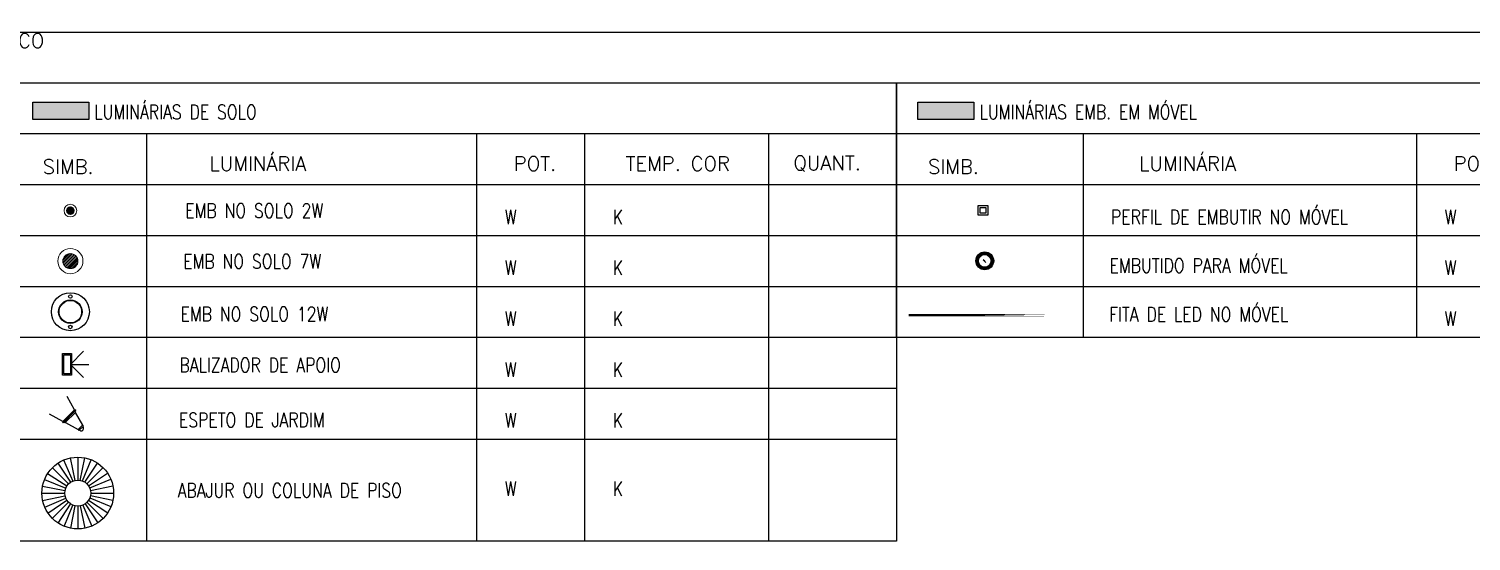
# Model space of a CAD drawing. Header units: metres. Extents: x 2442 to 5008, y 1070 to 2228.
# Drawn here: x 2509.66 to 2521, y 1081.74 to 1085.77 of the extents above; entities that cross this region are included whole.
import ezdxf

# ---------------------------------------------------------------- set-up
doc = ezdxf.new("R2010")
doc.units = ezdxf.units.M
doc.linetypes.add('CONTINUO', pattern=[0])
doc.linetypes.add('DASHDOT', pattern=[1, 0.5, -0.25, 0, -0.25])
for name, color, linetype in [('2', 2, 'Continuous'), ('ARQ-TEXTO3', 3, 'Continuous'), ('ARQ_05', 5, 'Continuous'), ('Iluminação (teto)', 10, 'Continuous'), ('LEGENDA_LINHA', 8, 'Continuous'), ('TC-LUMINÁRIA PISO', 94, 'Continuous'), ('TC-LUMINÁRIAS MÓVEL', 30, 'Continuous')]:
    doc.layers.add(name, color=color, linetype=linetype)
doc.styles.add('ROMANS', font='ROMANS.SHX')
pattern_1 = [(45, (0, 2e-13), (-0.08838834765, 0.08838834765), [])]

# ---------------------------------------------------------------- blocks, each defined once
blk = doc.blocks.new('A$C4296102B')
at = {"layer": 'TC-LUMINÁRIA PISO', "linetype": 'Continuous', "lineweight": 0}
h = blk.add_hatch(dxfattribs=at)
h.set_pattern_fill('ANSI32', color=256, scale=0.00088)
h.set_pattern_definition([(45, (-2413.3991514, -1448.137481), (-0.00592696904, 0.00592696904), []), (45, (-2413.3952, -1448.137481), (-0.00592696904, 0.00592696904), [])])
edge = h.paths.add_edge_path()
edge.add_arc((0.05, 0.05), 0.03, 0, 360)
for radius in [0.05, 0.03]:
    blk.add_circle((0.05, 0.05), radius, dxfattribs=at)
blk = doc.blocks.new('embutidomovel')
h = blk.add_hatch()
h.set_pattern_fill('ANSI31', color=256)
h.set_pattern_definition(pattern_1)
h.paths.add_polyline_path([(19704.154, -4211.25, 1), (19704.124, -4211.25, 1)])
h = blk.add_hatch()
h.set_pattern_fill('ANSI31', color=256)
h.set_pattern_definition(pattern_1)
h.paths.add_polyline_path([(19704.124, -4211.25), (19704.154, -4211.25, 1)])
at = {"layer": '2'}
h = blk.add_hatch(color=50, dxfattribs=at)
h.dxf.hatch_style = 1
h.paths.add_polyline_path([(19704.069, -4211.25, 1), (19704.209, -4211.25, 1)])
h.paths.add_polyline_path([(19704.189, -4211.25, -1), (19704.089, -4211.25, -1)], flags=16)
at = {"layer": '2', "color": 50}
for radius in [0.07, 0.05]:
    blk.add_circle((19704.139, -4211.25), radius, dxfattribs=at)
blk = doc.blocks.new('sbak')
for centre, radius in [((2341.5104, 1271.7136), 0.0876), ((2341.5104, 1271.784), 0.00806), ((2341.5104, 1271.7136), 0.0542), ((2341.5104, 1271.7136), 0.052), ((2341.5104, 1271.6433), 0.00806)]:
    blk.add_circle(centre, radius)
blk = doc.blocks.new('013272D')
for p, q in [((1, 1.7), (2, 1.7)), ((2, -2.5), (2, 2.5)), ((3, 2.5), (2, 2.5)), ((14, 5.4), (3, 2.5)), ((3, -2.5), (3, 2.5)), ((14, -6), (14, 6)), ((15, 6), (14, 6)), ((15, -7), (15, 7)), ((15.5, 7), (15, 7)), ((16, 6.5), (27.4, 9.9)), ((16, -6.5), (16, 6.5)), ((1, -1.7), (2, -1.7)), ((3, -2.5), (2, -2.5)), ((14, -5.4), (3, -2.5)), ((15, -6), (14, -6)), ((15.5, -7), (15, -7)), ((16, -6.5), (27.4, -9.9))]:
    blk.add_line(p, q)
for centre, radius, start, end in [((2, 0), 2, 120, 240), ((15.5, 6.5), 0.5, 0, 90), ((15.5, -6.5), 0.5, 270, 0)]:
    blk.add_arc(centre, radius, start, end)
blk = doc.blocks.new('fre')
at = {"layer": 'TC-LUMINÁRIA PISO', "linetype": 'CONTINUO'}
for q in [(634187.461, 8283563.164), (634187.504, 8283563.061), (634187.504, 8283563.061), (634187.504, 8283563.061), (634187.461, 8283562.958)]:
    blk.add_line((634187.358, 8283563.061), q, dxfattribs=at)
for points in [[(634187.368, 8283562.976), (634187.296, 8283562.976), (634187.296, 8283563.147), (634187.368, 8283563.147)], [(634187.358, 8283562.986), (634187.306, 8283562.986), (634187.306, 8283563.137), (634187.358, 8283563.137)]]:
    blk.add_lwpolyline(points, close=True, dxfattribs=at)
blk = doc.blocks.new('PEM')
at = {"layer": 'TC-LUMINÁRIAS MÓVEL', "color": 50}
blk.add_lwpolyline([(28.792, 154.35), (28.792, 154.275), (28.717, 154.275), (28.717, 154.35)], close=True, dxfattribs=at)
blk.add_lwpolyline([(28.777, 154.335), (28.777, 154.29), (28.732, 154.29), (28.732, 154.335), (28.777, 154.335)], dxfattribs=at)
blk = doc.blocks.new('ABJ COL')
at = {"layer": 'TC-LUMINÁRIA PISO', "linetype": 'CONTINUO'}
for p, q in [((21.701, 152.191), (21.664, 152.367)), ((21.722, 152.373), (21.722, 152.193)), ((21.742, 152.191), (21.777, 152.368)), ((21.522, 152.291), (21.649, 152.163)), ((21.565, 152.326), (21.665, 152.176)), ((21.611, 152.351), (21.682, 152.185)), ((21.76, 152.186), (21.827, 152.353)), ((21.778, 152.177), (21.876, 152.327)), ((21.794, 152.163), (21.921, 152.291)), ((21.445, 152.146), (21.621, 152.111)), ((21.46, 152.197), (21.627, 152.129)), ((21.485, 152.246), (21.636, 152.147)), ((21.807, 152.148), (21.956, 152.248)), ((21.816, 152.131), (21.982, 152.201)), ((21.822, 152.112), (21.998, 152.149)), ((21.439, 152.091), (21.619, 152.091)), ((21.445, 152.033), (21.621, 152.07)), ((21.462, 151.981), (21.627, 152.051)), ((21.487, 151.934), (21.637, 152.034)), ((21.807, 152.035), (21.958, 151.936)), ((21.817, 152.053), (21.983, 151.985)), ((21.822, 152.071), (21.999, 152.036)), ((21.824, 152.091), (22.004, 152.091)), ((21.522, 151.891), (21.649, 152.019)), ((21.567, 151.855), (21.666, 152.005)), ((21.616, 151.829), (21.683, 151.996)), ((21.667, 151.814), (21.702, 151.991)), ((21.722, 151.989), (21.722, 151.809)), ((21.779, 151.815), (21.743, 151.991)), ((21.762, 151.997), (21.832, 151.831)), ((21.779, 152.006), (21.879, 151.856)), ((21.794, 152.019), (21.921, 151.891))]:
    blk.add_line(p, q, dxfattribs=at)
for radius in [0.282, 0.102]:
    blk.add_circle((21.722, 152.091), radius, dxfattribs=at)

msp = doc.modelspace()

# ---------------------------------------------------------------- hatches: boundary and pattern name
at = {"layer": 'TC-LUMINÁRIA PISO', "linetype": 'CONTINUO'}
msp.add_hatch(color=256, dxfattribs=at).paths.add_polyline_path([(2510.133, 1085.192), (2509.693, 1085.192), (2509.693, 1085.054), (2510.133, 1085.054)])
at = {"layer": 'TC-LUMINÁRIAS MÓVEL'}
msp.add_hatch(color=50, dxfattribs=at).paths.add_polyline_path([(2517.091, 1085.192), (2516.651, 1085.192), (2516.651, 1085.054), (2517.091, 1085.054)])

# ---------------------------------------------------------------- linework, layer by layer
at = {"layer": 'LEGENDA_LINHA', "linetype": 'Continuous'}
for p, q in [((2494.78, 1085.742), (2523.833, 1085.742)), ((2523.833, 1085.342), (2494.78, 1085.342)), ((2516.482, 1084.942), (2509.524, 1084.942)), ((2510.589, 1084.942), (2510.589, 1081.742)), ((2513.185, 1081.742), (2513.185, 1084.942)), ((2514.033, 1081.742), (2514.033, 1084.942)), ((2515.48, 1081.742), (2515.48, 1084.942)), ((2523.833, 1084.942), (2516.482, 1084.942)), ((2517.95, 1084.942), (2517.95, 1083.342)), ((2520.572, 1083.342), (2520.572, 1084.942)), ((2516.482, 1084.542), (2509.524, 1084.542)), ((2523.833, 1084.542), (2516.482, 1084.542)), ((2516.482, 1084.142), (2509.524, 1084.142)), ((2523.833, 1084.142), (2516.482, 1084.142)), ((2516.482, 1083.742), (2509.524, 1083.742)), ((2523.833, 1083.742), (2516.482, 1083.742)), ((2516.482, 1083.342), (2509.524, 1083.342)), ((2516.482, 1082.942), (2509.524, 1082.942)), ((2516.482, 1082.542), (2509.524, 1082.542))]:
    msp.add_line(p, q, dxfattribs=at)
for points in [[(2523.833, 1085.742), (2523.833, 1083.342), (2516.482, 1083.342), (2516.482, 1085.342)], [(2516.482, 1085.342), (2516.482, 1081.742), (2509.524, 1081.742), (2509.524, 1085.342)]]:
    msp.add_lwpolyline(points, dxfattribs=at)
at = {"layer": 'TC-LUMINÁRIAS MÓVEL'}
msp.add_lwpolyline([(2509.694, 1085.192), (2510.134, 1085.192), (2510.134, 1085.055), (2509.694, 1085.055)], close=True, dxfattribs=at)
at = {"layer": 'TC-LUMINÁRIAS MÓVEL', "color": 50}
msp.add_lwpolyline([(2516.652, 1085.192), (2517.092, 1085.192), (2517.092, 1085.055), (2516.652, 1085.055)], close=True, dxfattribs=at)
at = {"layer": 'TC-LUMINÁRIAS MÓVEL', "color": 50, "linetype": 'DASHDOT', "ltscale": 0.06, "const_width": 0.02}
msp.add_lwpolyline([(2517.774, 1083.518), (2516.578, 1083.518)], close=True, dxfattribs=at)

# ---------------------------------------------------------------- block references
at = {"layer": 'ARQ_05'}
msp.add_blockref('fre', (-631677.368, -8282479.93), dxfattribs=at)
at = {"layer": 'Iluminação (teto)', "color": 50}
msp.add_blockref('PEM', (2488.408, 930.029), dxfattribs=at)
at = {"layer": 'Iluminação (teto)'}
msp.add_blockref('ABJ COL', (2488.326, 930.029), dxfattribs=at)
at = {"layer": 'TC-LUMINÁRIA PISO', "color": 252, "linetype": 'Continuous', "lineweight": 0, "true_color": 0x939598}
msp.add_blockref('A$C4296102B', (2509.94, 1084.29), dxfattribs=at)
at = {"layer": 'TC-LUMINÁRIA PISO', "linetype": 'Continuous', "lineweight": 0, "xscale": 1.981433834822383, "yscale": 1.981433834822383, "zscale": 1.981433834822383}
msp.add_blockref('A$C4296102B', (2509.891, 1083.844), dxfattribs=at)
at = {"layer": 'TC-LUMINÁRIA PISO', "linetype": 'CONTINUO', "xscale": 1.704694483223772, "yscale": 1.704694483223772, "zscale": 1.704694483223772}
msp.add_blockref('sbak', (-1481.57, -1084.338), dxfattribs=at)
at = {"layer": 'TC-LUMINÁRIA PISO', "linetype": 'CONTINUO', "xscale": 0.01000000000001612, "yscale": 0.01000000000001612, "zscale": 0.01000000000001612, "rotation": 135.0000000000059}
msp.add_blockref('013272D', (2510.089, 1082.615), dxfattribs=at)
at = {"layer": 'TC-LUMINÁRIAS MÓVEL', "color": 50, "rotation": 89.99999999999999}
msp.add_blockref('embutidomovel', (-1694.073, -18620.194), dxfattribs=at)

# ---------------------------------------------------------------- texts
at = {"layer": 'ARQ-TEXTO3', "style": 'ROMANS', "width": 0.8}
for s, height, p in [('LUMINÁRIAS DE SOLO', 0.1125, (2510.178, 1085.059)), ('LUMINÁRIAS EMB. EM MÓVEL', 0.1125, (2517.136, 1085.059)), ('EMB NO SOLO 2W', 0.1125, (2510.893, 1084.284)), ('W', 0.113, (2513.404, 1084.234)), ('K', 0.113, (2514.253, 1084.234)), ('PERFIL DE EMBUTIR NO MÓVEL', 0.1125, (2518.169, 1084.234)), ('W', 0.113, (2520.791, 1084.234)), ('EMB NO SOLO 7W', 0.1125, (2510.877, 1083.884)), ('EMBUTIDO PARA MÓVEL', 0.1125, (2518.158, 1083.852)), ('W', 0.113, (2513.404, 1083.834)), ('K', 0.113, (2514.253, 1083.834)), ('W', 0.113, (2520.791, 1083.834)), ('EMB NO SOLO 12W', 0.1125, (2510.856, 1083.47)), ('W', 0.113, (2513.404, 1083.434)), ('K', 0.113, (2514.253, 1083.434)), ('FITA DE LED NO MÓVEL', 0.1125, (2518.155, 1083.468)), ('W', 0.113, (2520.791, 1083.434)), ('BALIZADOR DE APOIO', 0.1125, (2510.847, 1083.07)), ('W', 0.113, (2513.404, 1083.034)), ('K', 0.113, (2514.253, 1083.034)), ('ESPETO DE JARDIM', 0.1125, (2510.843, 1082.638)), ('W', 0.113, (2513.404, 1082.634)), ('K', 0.113, (2514.253, 1082.634)), ('ABAJUR OU COLUNA DE PISO', 0.1125, (2510.833, 1082.085)), ('W', 0.113, (2513.404, 1082.098)), ('K', 0.113, (2514.253, 1082.098))]:
    msp.add_text(s, height=height, dxfattribs=at).set_placement(p)
at = {"layer": 'ARQ-TEXTO3', "char_height": 0.1125, "style": 'ROMANS'}
for s, insert, width, attachment_point in [('LEGENDA - LUMINOTÉCNICO', (2507.669, 1085.731), 6.64723, 1), ('LUMINÁRIA', (2511.463, 1084.709), 2.82463, 5), ('LUMINÁRIA', (2518.771, 1084.709), 2.82463, 5), ('SIMB.', (2509.973, 1084.685), 0.41305, 5), ('POT.', (2513.642, 1084.709), 2.82463, 5), ('TEMP. COR', (2514.764, 1084.709), 2.82463, 5), ('QUANT.', (2515.938, 1084.709), 2.82463, 5), ('SIMB.', (2516.931, 1084.685), 0.41305, 5), ('POT.', (2521.029, 1084.709), 2.82463, 5)]:
    msp.add_mtext(s, dxfattribs=dict(at, insert=insert, width=width, attachment_point=attachment_point))

doc.saveas('drawing.dxf')
